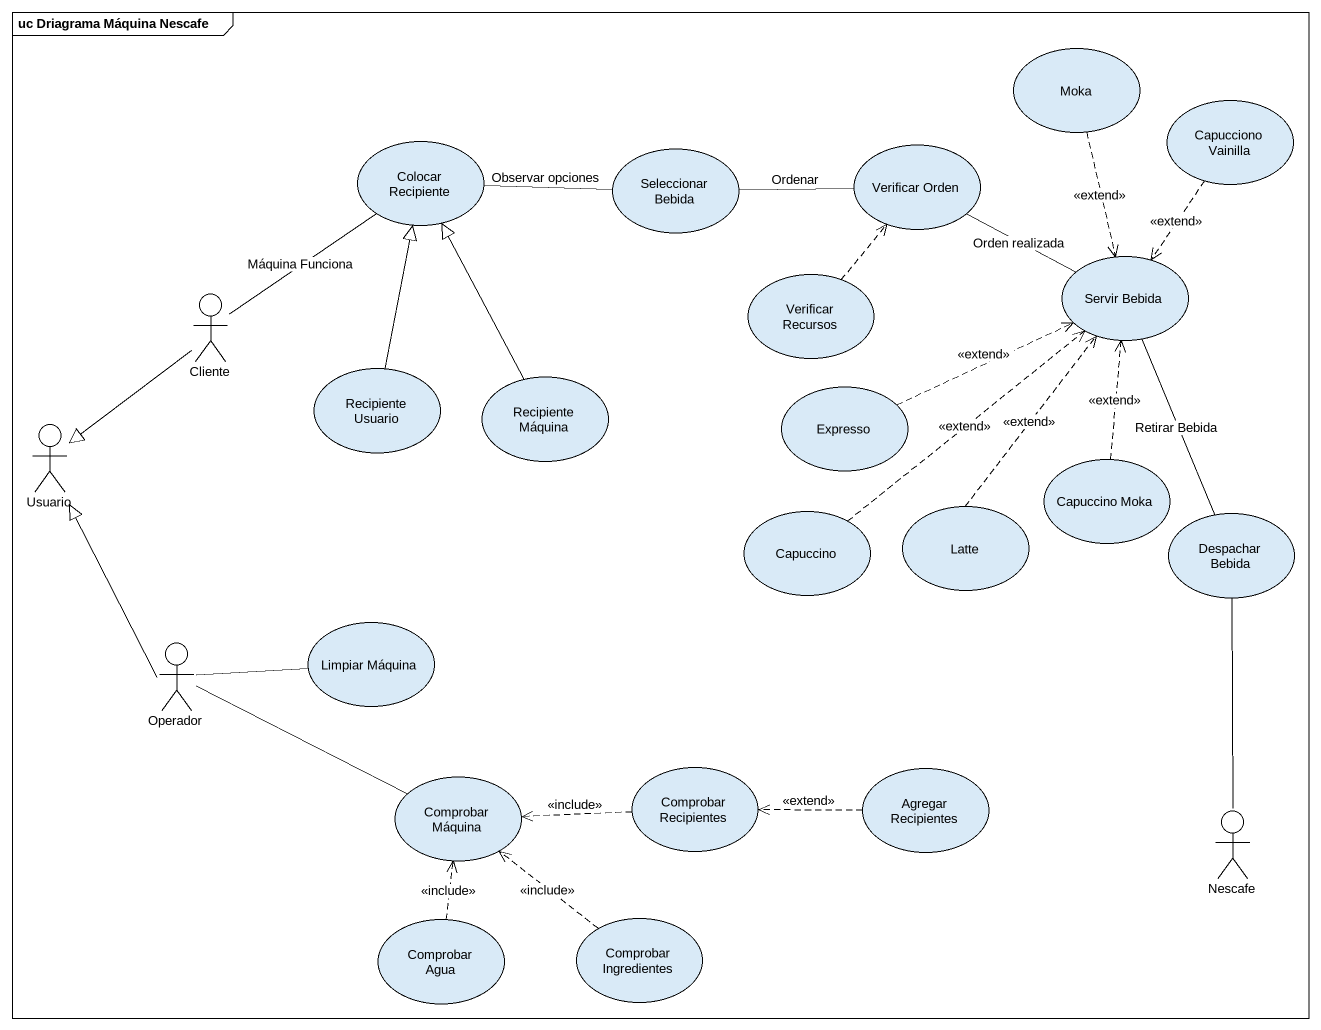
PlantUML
@startuml
mainframe uc Driagrama Máquina Nescafe
usecase Moka
usecase "Colocar Recipiente" as Colocar_Recipiente
usecase "Seleccionar Bebida" as Seleccionar_Bebida
usecase "Verificar Orden" as Verificar_Orden
usecase "Capucciono Vainilla" as Capucciono_Vainilla
usecase "Servir Bebida" as Servir_Bebida
actor Cliente
usecase "Verificar Recursos" as Verificar_Recursos
usecase "Recipiente Usuario" as Recipiente_Usuario
usecase "Recipiente Máquina" as Recipiente_Máquina
usecase Expresso
actor Usuario
usecase "Capuccino Moka" as Capuccino_Moka
usecase Capuccino
usecase Latte
usecase "Despachar Bebida" as Despachar_Bebida
usecase "Limpiar Máquina" as Limpiar_Máquina
actor Operador
usecase "Comprobar Máquina" as Comprobar_Máquina
usecase "Comprobar Recipientes" as Comprobar_Recipientes
usecase "Agregar Recipientes" as Agregar_Recipientes
actor Nescafe
usecase "Comprobar Agua" as Comprobar_Agua
usecase "Comprobar Ingredientes" as Comprobar_Ingredientes
Moka ..> Servir_Bebida : <<extend>>
Colocar_Recipiente -right- Seleccionar_Bebida : Observar opciones
Seleccionar_Bebida -right- Verificar_Orden : Ordenar
Verificar_Orden -right- Servir_Bebida : Orden realizada
Capucciono_Vainilla ..> Servir_Bebida : <<extend>>
Servir_Bebida -- Despachar_Bebida : Retirar Bebida
Cliente -up- Colocar_Recipiente : Máquina Funciona
Cliente --|> Usuario
Verificar_Recursos .up.> Verificar_Orden
Recipiente_Usuario -up-|> Colocar_Recipiente
Recipiente_Máquina -up-|> Colocar_Recipiente
Expresso .right.> Servir_Bebida : <<extend>>
Capuccino_Moka .up.> Servir_Bebida : <<extend>>
Capuccino .up.> Servir_Bebida : <<extend>>
Latte .up.> Servir_Bebida : <<extend>>
Despachar_Bebida -- Nescafe
Operador -up-|> Usuario
Operador -right- Limpiar_Máquina
Operador -right- Comprobar_Máquina
Comprobar_Recipientes .left.> Comprobar_Máquina : <<include>>
Agregar_Recipientes .left.> Comprobar_Recipientes : <<extend>>
Comprobar_Agua .up.> Comprobar_Máquina : <<include>>
Comprobar_Ingredientes .up.> Comprobar_Máquina : <<include>>
@enduml
